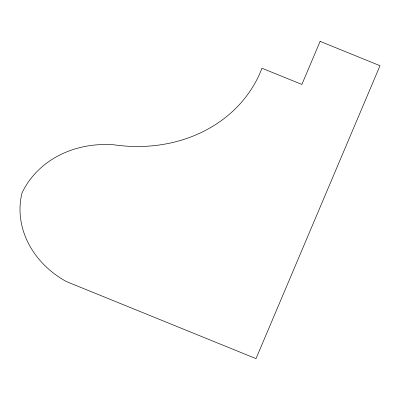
<?xml version="1.0" encoding="UTF-8"?>
<svg xmlns="http://www.w3.org/2000/svg" width="400" height="400" viewBox="0 0 400 400"><rect width="100%" height="100%" fill="white"/><g stroke="black" fill="none" stroke-linecap="round" stroke-linejoin="round"><path stroke-width="0.6" d="M320.12 41.37L301.885 84.445L261.965 68.225A146.69 127.295 19.6 0 1 114.345 144.85A101.21 87.83 19.6 0 0 22.055 192.865A87.745 76.14 19.6 0 0 66.39 281.565L256.015 358.63L380 65.705L320.12 41.37"/></g></svg>
